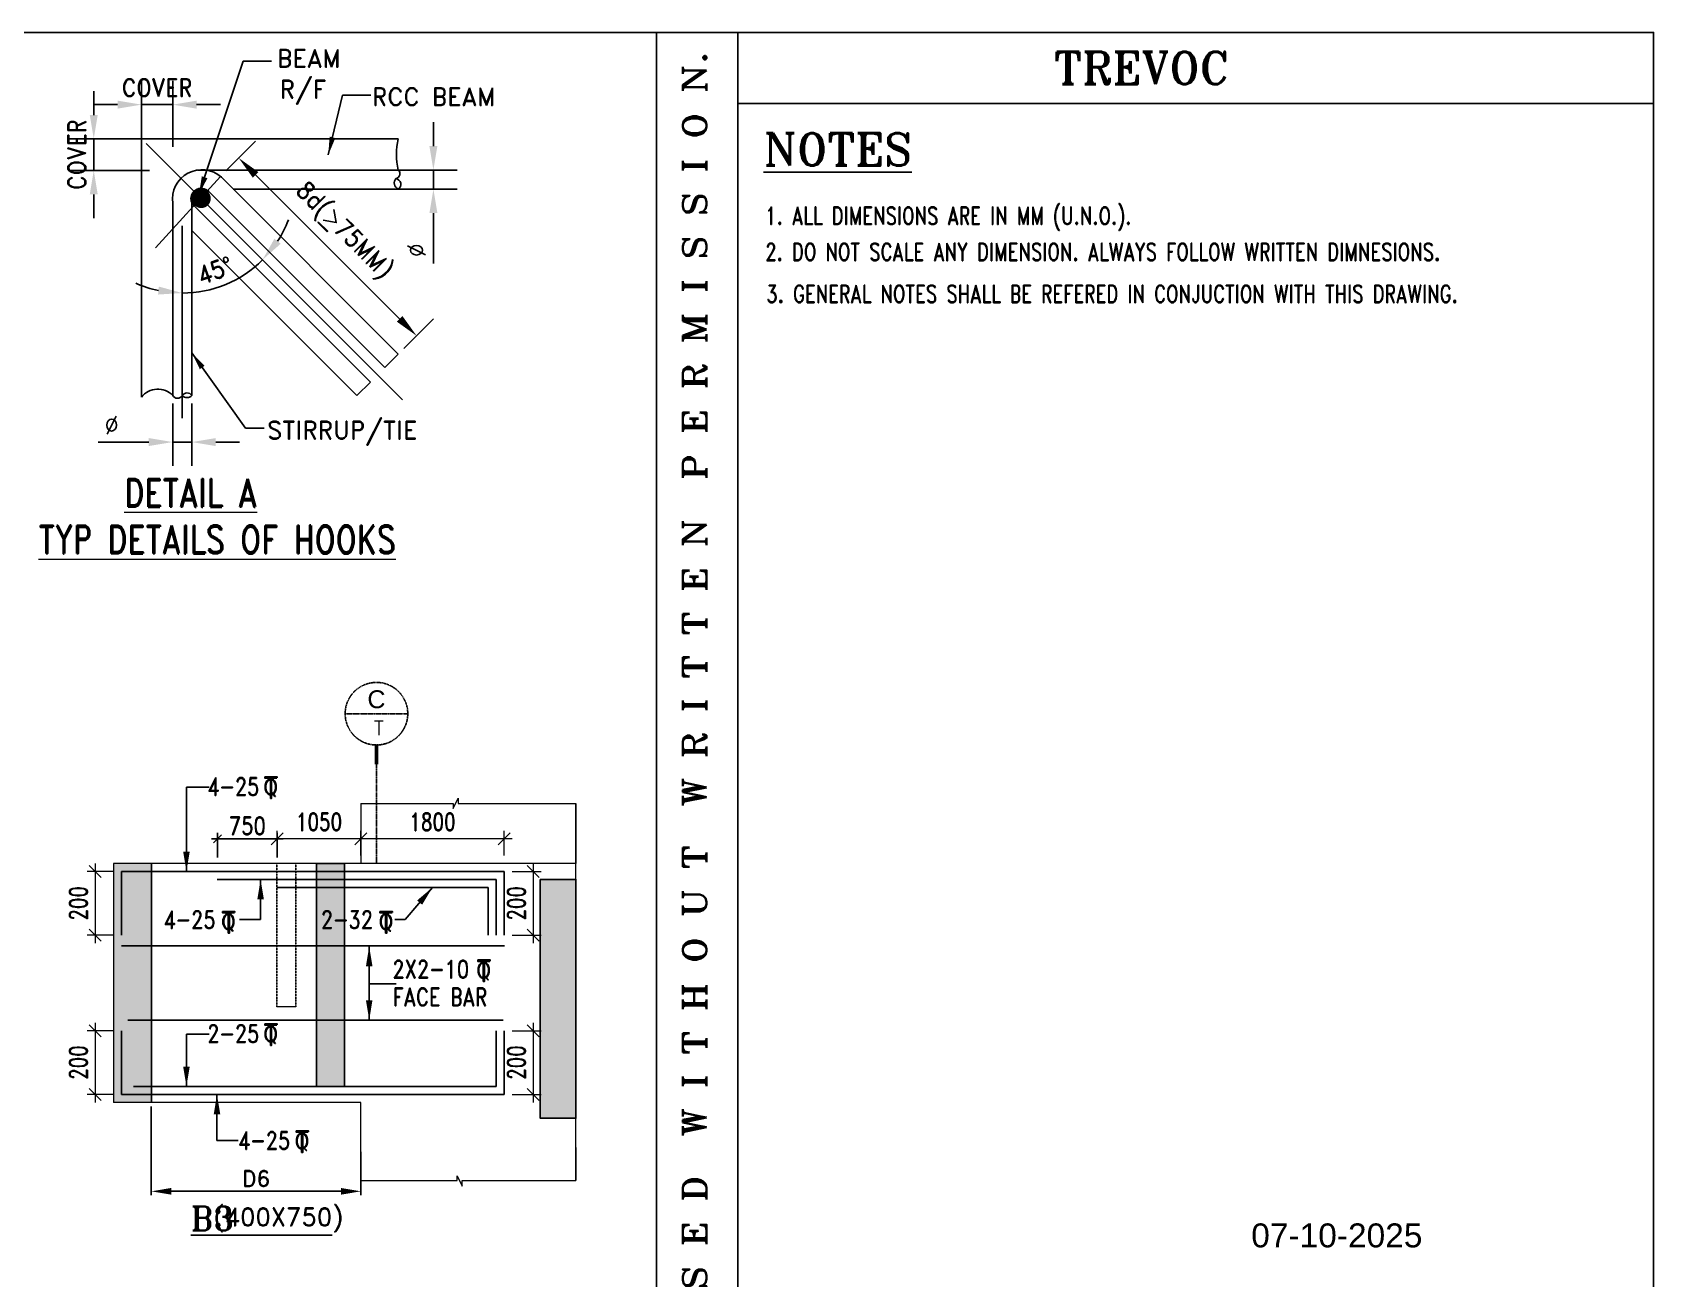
# Model space of a CAD drawing. Header units: millimetres. Extents: x 2061841 to 105821645, y -77612 to 48520811.
# Drawn here: x 2709951 to 2730308, y 43645 to 59297 of the extents above; entities that cross this region are included whole.
import ezdxf
from ezdxf.enums import TextEntityAlignment as Align

# ---------------------------------------------------------------- set-up
doc = ezdxf.new("R2010")
doc.units = ezdxf.units.MM
doc.header["$LTSCALE"] = 10
doc.header["$MEASUREMENT"] = 0
for name, pattern in [('$0$HIDDEN', [0.375, 0.25, -0.125]), ('AUDIT_I_161129175419-4', [0]), ('AUDIT_I_161129175419-5', [0]), ('BASEMENT COLUMN SETTING OUT-PART 2_R4$0$CENTER', [2, 1.25, -0.25, 0.25, -0.25]), ('CENTER', [2, 1.25, -0.25, 0.25, -0.25]), ('CENTER2', [1.125, 0.75, -0.125, 0.125, -0.125])]:
    doc.linetypes.add(name, pattern=pattern)
for name, color, linetype in [('A-ANNO-TEXT', 150, 'Continuous'), ('A-Grid-Tower', 8, 'CENTER'), ('BASEMENT COLUMN SETTING OUT-PART 2_R4$0$A-GRID-MAIN', 2, 'BASEMENT COLUMN SETTING OUT-PART 2_R4$0$CENTER'), ('BEAM', 4, 'Continuous'), ('BEAM HATCH', 252, 'Continuous'), ('BORDER', 5, 'Continuous'), ('DIM', 8, 'Continuous'), ('DIM1', 3, 'Continuous'), ('LEADER', 3, 'Continuous'), ('PF_CENTER', 5, 'CENTER2'), ('PF_PIERCAP', 3, 'Continuous'), ('REB', 4, 'Continuous'), ('REIN', 1, 'Continuous'), ('S-BEAM', 4, 'Continuous'), ('S-NITCH', 4, 'Continuous'), ('SHEET', 7, 'Continuous'), ('SHEET-TEXT', 7, 'Continuous'), ('VIN_BEAM', 4, 'Continuous')]:
    doc.layers.add(name, color=color, linetype=linetype)
for name, color, linetype, lineweight in [('GEN-LEDAR', 3, 'Continuous', 0), ('TEXT', 2, 'Continuous', 25), ('TEXT 3', 1, 'Continuous', 18), ('VIN_SLAB DIMENSION', 3, 'Continuous', 13)]:
    doc.layers.add(name, color=color, linetype=linetype, lineweight=lineweight)
doc.styles.add('200', font='romand.shx', dxfattribs={"width": 0.8, "height": 225})
doc.styles.add('ARIAL', font='arial.ttf')
doc.styles.add('BASEMENT COLUMN SETTING OUT-PART 2_R4$0$MAS-TXTL', font='arial.ttf', dxfattribs={"height": 200})
doc.styles.add('BASEMENT COLUMN SETTING OUT-PART 2_R4$0$MAS-TXTS', font='romans.shx', dxfattribs={"width": 0.8, "height": 180})
doc.styles.add('GRID', font='romand.shx')
doc.styles.add('PK', font='romand.shx', dxfattribs={"width": 0.7, "height": 225})
doc.styles.add('PRP 100', font='romand.shx', dxfattribs={"width": 0.75})
doc.styles.add('RD', font='romand.shx', dxfattribs={"width": 0.9, "height": 225})
doc.styles.add('ROMAND', font='romand', dxfattribs={"height": 200})
doc.styles.add('RT', font='romant.shx', dxfattribs={"height": 250})
doc.dimstyles.new('AR', dxfattribs={"dimtxt": 250, "dimasz": 300, "dimexe": 300, "dimexo": 100, "dimgap": 100, "dimtad": 1, "dimdec": 0, "dimdsep": 46, "dimtxsty": 'RD', "dimcen": 2.5, "dimdle": 100, "dimclrd": 3, "dimclre": 3, "dimclrt": 2, "dimadec": 0, "dimazin": 0, "dimtfac": 1, "dimtdec": 0, "dimtmove": 0, "dimatfit": 3, "dimfxl": 1, "dimtolj": 1, "dimtzin": 0, "dimarcsym": 0})
doc.dimstyles.new('dim', dxfattribs={"dimtxt": 225, "dimasz": 150, "dimexe": 100, "dimexo": 100, "dimgap": 100, "dimtad": 1, "dimdec": 0, "dimlfac": -1, "dimrnd": 5, "dimdsep": 46, "dimtxsty": 'PRP 100', "dimblk": 'OBLIQUE', "dimcen": 1.5, "dimdle": 100, "dimclrd": 3, "dimclre": 3, "dimclrt": 2, "dimadec": 0, "dimazin": 0, "dimtfac": 1, "dimtdec": 0, "dimtix": 1, "dimtmove": 0, "dimatfit": 3, "dimldrblk": 'OBLIQUE', "dimfxl": 200, "dimlwd": -1, "dimlwe": -1, "dimarcsym": 0})
doc.dimstyles.new('GR', dxfattribs={"dimtxt": 225, "dimasz": 100, "dimexe": 50, "dimexo": 50, "dimgap": 40, "dimtad": 1, "dimdec": 0, "dimzin": 0, "dimdsep": 46, "dimtxsty": 'RD', "dimblk1": 'OBLIQUE', "dimblk2": 'OBLIQUE', "dimsah": 1, "dimcen": 0, "dimdle": 100, "dimclrd": 3, "dimclre": 3, "dimclrt": 2, "dimadec": 0, "dimazin": 0, "dimtfac": 1, "dimtdec": 0, "dimtix": 1, "dimtmove": 0, "dimatfit": 3, "dimfxl": 1, "dimtolj": 1, "dimtzin": 0, "dimarcsym": 0})
doc.dimstyles.new('GR1', dxfattribs={"dimtxt": 225, "dimasz": 125, "dimexe": 125, "dimexo": 100, "dimgap": 50, "dimtad": 1, "dimdec": 0, "dimzin": 3, "dimdsep": 46, "dimtxsty": '200', "dimblk1": 'OBLIQUE', "dimblk2": 'OBLIQUE', "dimsah": 1, "dimcen": 0.0625, "dimdle": 125, "dimclrd": 3, "dimclre": 3, "dimclrt": 2, "dimadec": 0, "dimazin": 0, "dimtfac": 1, "dimtdec": 0, "dimtix": 1, "dimtmove": 0, "dimatfit": 3, "dimfxl": 1, "dimtolj": 1, "dimtzin": 0, "dimarcsym": 0})
doc.dimstyles.new('GR2', dxfattribs={"dimtxt": 225, "dimasz": 100, "dimexe": 75, "dimexo": 75, "dimgap": 50, "dimtad": 1, "dimdec": 0, "dimdsep": 46, "dimtxsty": '200', "dimblk1": 'OBLIQUE', "dimblk2": 'OBLIQUE', "dimsah": 1, "dimcen": 50, "dimdle": 75, "dimclrd": 3, "dimclre": 3, "dimclrt": 2, "dimadec": 0, "dimazin": 0, "dimtfac": 1, "dimtdec": 0, "dimtix": 1, "dimtmove": 0, "dimatfit": 3, "dimldrblk": 'OBLIQUE', "dimfxl": 1, "dimtolj": 1, "dimtzin": 0, "dimarcsym": 0})
doc.dimstyles.new('GRID', dxfattribs={"dimtxt": 300, "dimasz": 75, "dimexe": 50, "dimexo": 50, "dimgap": 60, "dimtad": 1, "dimdec": 0, "dimdsep": 46, "dimtxsty": 'GRID', "dimblk1": 'OBLIQUE', "dimblk2": 'OBLIQUE', "dimsah": 1, "dimcen": 2.5, "dimdle": 50, "dimclrd": 3, "dimclre": 3, "dimclrt": 2, "dimadec": 0, "dimazin": 0, "dimtfac": 1, "dimtdec": 0, "dimtmove": 0, "dimatfit": 3, "dimldrblk": 'OBLIQUE', "dimfxl": 1, "dimarcsym": 0})

# ---------------------------------------------------------------- blocks, each defined once
blk = doc.blocks.new('*D2253')
at = {"layer": 'Defpoints', "color": 0, "linetype": 'Continuous', "ltscale": 20, "transparency": 16777216}
for p in [(2711444, 45858, 0), (2714075, 45286, 20), (2711444, 44741)]:
    blk.add_point(p, dxfattribs=at)
at = {"layer": 'DIM1', "color": 3, "linetype": 'Continuous', "lineweight": -2, "ltscale": 20, "transparency": 16777216}
for p, q in [((2711444, 45808), (2711444, 44691)), ((2714075, 45236), (2714075, 44691)), ((2713825, 44741), (2711694, 44741))]:
    blk.add_line(p, q, dxfattribs=at)
at = {"layer": 'DIM1', "color": 3, "linetype": 'Continuous', "ltscale": 20, "transparency": 16777216}
for points in [[(2711694, 44783), (2711694, 44699), (2711444, 44741)], [(2713825, 44783), (2713825, 44699), (2714075, 44741)]]:
    blk.add_solid(points, dxfattribs=at)
at = {"layer": 'DIM1', "color": 2, "linetype": 'Continuous', "ltscale": 20, "transparency": 16777216, "insert": (2712760, 44901), "char_height": 200, "attachment_point": 5, "style": 'GRID'}
blk.add_mtext('D6', dxfattribs=at)
blk = doc.blocks.new('_Oblique')
at = {"color": 0, "linetype": 'ByBlock', "lineweight": -2}
blk.add_line((-0.5, -0.5), (0.5, 0.5), dxfattribs=at)
blk = doc.blocks.new('A$C33BE299A')
at = {"layer": 'SHEET', "color": 4, "style": 'ROMAND'}
for s, height, p in [('T', 170, (-16, 0)), ('Q', 125, (-14, 27))]:
    blk.add_text(s, height=height, dxfattribs=at).set_placement(p)
blk = doc.blocks.new('*D2171')
at = {"layer": 'Defpoints', "color": 0, "transparency": 16777216}
for p in [(2715874, 48758, 52), (2715874, 47958, 51), (2716240, 47958)]:
    blk.add_point(p, dxfattribs=at)
at = {"layer": 'VIN_SLAB DIMENSION', "color": 3, "transparency": 16777216}
for p, q in [((2716240, 48858), (2716240, 47858)), ((2715974, 48758), (2716340, 48758)), ((2715974, 47958), (2716340, 47958))]:
    blk.add_line(p, q, dxfattribs=at)
at = {"layer": 'VIN_SLAB DIMENSION', "color": 3, "transparency": 16777216, "xscale": 150, "yscale": 150, "zscale": 150}
for p, rotation in [((2716240, 48758), 90), ((2716240, 47958), 270)]:
    blk.add_blockref('_Oblique', p, dxfattribs=dict(at, rotation=rotation))
at = {"layer": 'VIN_SLAB DIMENSION', "color": 2, "transparency": 16777216, "insert": (2716028, 48358), "char_height": 225, "attachment_point": 5, "rotation": 90, "style": 'PRP 100'}
blk.add_mtext('200', dxfattribs=at)
blk = doc.blocks.new('OBLIQUE')
blk = doc.blocks.new('*D2172')
at = {"layer": 'Defpoints', "color": 0, "transparency": 16777216}
for p in [(2715874, 46758, 52), (2715874, 45958, 51), (2716240, 45958)]:
    blk.add_point(p, dxfattribs=at)
at = {"layer": 'VIN_SLAB DIMENSION', "color": 3, "transparency": 16777216}
for p, q in [((2716240, 46858), (2716240, 45858)), ((2715974, 46758), (2716340, 46758)), ((2715974, 45958), (2716340, 45958))]:
    blk.add_line(p, q, dxfattribs=at)
at = {"layer": 'VIN_SLAB DIMENSION', "color": 3, "transparency": 16777216, "xscale": 150, "yscale": 150, "zscale": 150}
for p, rotation in [((2716240, 46758), 90), ((2716240, 45958), 270)]:
    blk.add_blockref('_Oblique', p, dxfattribs=dict(at, rotation=rotation))
at = {"layer": 'VIN_SLAB DIMENSION', "color": 2, "transparency": 16777216, "insert": (2716028, 46358), "char_height": 225, "attachment_point": 5, "rotation": 90, "style": 'PRP 100'}
blk.add_mtext('200', dxfattribs=at)
blk = doc.blocks.new('*D2173')
at = {"layer": 'Defpoints', "color": 0, "transparency": 16777216}
for p in [(2713025, 49170), (2713025, 48858, 0), (2714075, 48858, 0)]:
    blk.add_point(p, dxfattribs=at)
at = {"layer": 'VIN_SLAB DIMENSION', "color": 3, "transparency": 16777216}
for p, q in [((2713025, 48958), (2713025, 49270)), ((2714075, 48958), (2714075, 49270)), ((2714175, 49170), (2712925, 49170))]:
    blk.add_line(p, q, dxfattribs=at)
at = {"layer": 'VIN_SLAB DIMENSION', "color": 3, "transparency": 16777216, "xscale": 150, "yscale": 150, "zscale": 150, "rotation": 180}
blk.add_blockref('_Oblique', (2713025, 49170), dxfattribs=at)
at = {"layer": 'VIN_SLAB DIMENSION', "color": 3, "transparency": 16777216, "xscale": 150, "yscale": 150, "zscale": 150}
blk.add_blockref('_Oblique', (2714075, 49170), dxfattribs=at)
at = {"layer": 'VIN_SLAB DIMENSION', "color": 2, "transparency": 16777216, "insert": (2713550, 49382), "char_height": 225, "attachment_point": 5, "style": 'PRP 100'}
blk.add_mtext('1050', dxfattribs=at)
blk = doc.blocks.new('*D2174')
at = {"layer": 'BEAM', "color": 3, "lineweight": -2, "transparency": 16777216}
for p, q in [((2713100, 49170), (2712200, 49170)), ((2712275, 48933), (2712275, 49245)), ((2713025, 48933), (2713025, 49245))]:
    blk.add_line(p, q, dxfattribs=at)
at = {"layer": 'Defpoints', "color": 0, "transparency": 16777216}
for p in [(2712275, 49170), (2712275, 48858, 0), (2713025, 48858, 0)]:
    blk.add_point(p, dxfattribs=at)
at = {"layer": 'BEAM', "color": 3, "lineweight": -2, "transparency": 16777216, "xscale": 100, "yscale": 100, "zscale": 100, "rotation": 180}
blk.add_blockref('_Oblique', (2712275, 49170), dxfattribs=at)
at = {"layer": 'BEAM', "color": 3, "lineweight": -2, "transparency": 16777216, "xscale": 100, "yscale": 100, "zscale": 100}
blk.add_blockref('_Oblique', (2713025, 49170), dxfattribs=at)
at = {"layer": 'BEAM', "color": 2, "transparency": 16777216, "insert": (2712650, 49332), "char_height": 225, "attachment_point": 5, "style": '200'}
blk.add_mtext('\\A1;750', dxfattribs=at)
blk = doc.blocks.new('*D2090')
at = {"layer": 'Defpoints', "color": 0, "transparency": 16777216}
for p in [(2714075, 49170), (2714075, 48858), (2715875, 48858)]:
    blk.add_point(p, dxfattribs=at)
at = {"layer": 'VIN_SLAB DIMENSION', "color": 3, "transparency": 16777216}
for p, q in [((2714075, 48958), (2714075, 49270)), ((2715875, 48958), (2715875, 49270)), ((2715975, 49170), (2713975, 49170))]:
    blk.add_line(p, q, dxfattribs=at)
at = {"layer": 'VIN_SLAB DIMENSION', "color": 3, "transparency": 16777216, "xscale": 150, "yscale": 150, "zscale": 150, "rotation": 180}
blk.add_blockref('_Oblique', (2714075, 49170), dxfattribs=at)
at = {"layer": 'VIN_SLAB DIMENSION', "color": 3, "transparency": 16777216, "xscale": 150, "yscale": 150, "zscale": 150}
blk.add_blockref('_Oblique', (2715875, 49170), dxfattribs=at)
at = {"layer": 'VIN_SLAB DIMENSION', "color": 2, "transparency": 16777216, "insert": (2714975, 49382), "char_height": 225, "attachment_point": 5, "style": 'PRP 100'}
blk.add_mtext('1800', dxfattribs=at)
blk = doc.blocks.new('*D2080')
at = {"layer": 'Defpoints', "color": 0, "linetype": 'AUDIT_I_161129175419-4', "ltscale": 0.25, "transparency": 16777216}
for p in [(2711712, 54737), (2711952, 54737), (2711952, 54152)]:
    blk.add_point(p, dxfattribs=at)
at = {"layer": 'DIM', "color": 3, "lineweight": -2, "ltscale": 0.25, "transparency": 16777216}
for p, q in [((2711712, 54637), (2711712, 53852)), ((2711952, 54637), (2711952, 53852)), ((2711412, 54152), (2710777, 54152)), ((2711952, 54152), (2711712, 54152)), ((2712252, 54152), (2712552, 54152))]:
    blk.add_line(p, q, dxfattribs=at)
at = {"layer": 'DIM', "color": 3, "linetype": 'AUDIT_I_161129175419-4', "ltscale": 0.25, "transparency": 16777216}
for points in [[(2711412, 54202), (2711412, 54102), (2711712, 54152)], [(2712252, 54202), (2712252, 54102), (2711952, 54152)]]:
    blk.add_solid(points, dxfattribs=at)
at = {"layer": 'DIM', "color": 2, "linetype": 'AUDIT_I_161129175419-4', "ltscale": 0.25, "transparency": 16777216, "insert": (2710945, 54365), "char_height": 225, "attachment_point": 5, "style": 'RD'}
blk.add_mtext('\\A1;%%C', dxfattribs=at)
blk = doc.blocks.new('*D2081')
at = {"layer": 'Defpoints', "color": 0, "linetype": 'AUDIT_I_161129175419-4', "ltscale": 0.25, "transparency": 16777216}
for p in [(2711465, 57816), (2711832, 56867), (2712545, 56215), (2714600, 54682), (2711832, 54451)]:
    blk.add_point(p, dxfattribs=at)
at = {"layer": 'DIM', "color": 3, "lineweight": -2, "ltscale": 0.25, "transparency": 16777216}
for start, end in [(327.0775, 339.155), (270, 315), (245.845, 257.9225)]:
    blk.add_arc((2711832, 57449), 1426, start, end, dxfattribs=at)
at = {"layer": 'DIM', "color": 3, "linetype": 'AUDIT_I_161129175419-4', "ltscale": 0.25, "transparency": 16777216}
for points in [[(2713068, 56643), (2712990, 56706), (2712840, 56441)], [(2711539, 56105), (2711529, 56005), (2711832, 56024)]]:
    blk.add_solid(points, dxfattribs=at)
at = {"layer": 'DIM', "color": 2, "linetype": 'AUDIT_I_161129175419-4', "ltscale": 0.25, "transparency": 16777216, "insert": (2712243, 56308), "char_height": 225, "attachment_point": 5, "rotation": 19.8002, "style": 'RD'}
blk.add_mtext('\\A1;45°', dxfattribs=at)
blk = doc.blocks.new('*D2082')
at = {"layer": 'Defpoints', "color": 0, "linetype": 'AUDIT_I_161129175419-4', "ltscale": 0.25, "transparency": 16777216}
for p in [(2712311, 57489), (2714775, 55487), (2714544, 55256)]:
    blk.add_point(p, dxfattribs=at)
at = {"layer": 'DIM', "color": 3, "lineweight": -2, "ltscale": 0.25, "transparency": 16777216}
for p, q in [((2712381, 57560), (2712754, 57932)), ((2712754, 57508), (2714562, 55699)), ((2714615, 55327), (2714987, 55699))]:
    blk.add_line(p, q, dxfattribs=at)
at = {"layer": 'DIM', "color": 3, "linetype": 'AUDIT_I_161129175419-4', "ltscale": 0.25, "transparency": 16777216}
for points in [[(2712789, 57543), (2712718, 57473), (2712541, 57720)], [(2714598, 55734), (2714527, 55664), (2714775, 55487)]]:
    blk.add_solid(points, dxfattribs=at)
at = {"layer": 'DIM', "color": 2, "linetype": 'AUDIT_I_161129175419-4', "ltscale": 0.25, "transparency": 16777216, "insert": (2713850, 56795), "char_height": 225, "attachment_point": 5, "rotation": 315, "style": 'RD'}
blk.add_mtext('\\A1;8d(>75MM)', dxfattribs=at)
blk = doc.blocks.new('*D2011')
at = {"layer": 'Defpoints', "color": 0, "linetype": 'AUDIT_I_161129175419-4', "ltscale": 0.25, "transparency": 16777216}
for p in [(2711712, 58390), (2711321, 57760), (2711712, 57760)]:
    blk.add_point(p, dxfattribs=at)
at = {"layer": 'DIM', "color": 3, "lineweight": -2, "ltscale": 0.25, "transparency": 16777216}
for p, q in [((2711321, 57860), (2711321, 58690)), ((2711712, 57860), (2711712, 58690)), ((2711021, 58390), (2710721, 58390)), ((2711321, 58390), (2711712, 58390)), ((2712012, 58390), (2712312, 58390))]:
    blk.add_line(p, q, dxfattribs=at)
at = {"layer": 'DIM', "color": 3, "linetype": 'AUDIT_I_161129175419-4', "ltscale": 0.25, "transparency": 16777216}
for points in [[(2711021, 58440), (2711021, 58340), (2711321, 58390)], [(2712012, 58440), (2712012, 58340), (2711712, 58390)]]:
    blk.add_solid(points, dxfattribs=at)
at = {"layer": 'DIM', "color": 2, "linetype": 'AUDIT_I_161129175419-4', "ltscale": 0.25, "transparency": 16777216, "insert": (2711517, 58603), "char_height": 225, "attachment_point": 5, "style": 'RD'}
blk.add_mtext('\\A1;COVER', dxfattribs=at)
blk = doc.blocks.new('*D2012')
at = {"layer": 'Defpoints', "color": 0, "linetype": 'AUDIT_I_161129175419-4', "ltscale": 0.25, "transparency": 16777216}
for p in [(2711521, 57960), (2710721, 57563), (2711521, 57563)]:
    blk.add_point(p, dxfattribs=at)
at = {"layer": 'DIM', "color": 3, "lineweight": -2, "ltscale": 0.25, "transparency": 16777216}
for p, q in [((2710721, 58260), (2710721, 58560)), ((2711421, 57960), (2710421, 57960)), ((2710721, 57960), (2710721, 57563)), ((2711421, 57563), (2710421, 57563)), ((2710721, 57263), (2710721, 56963))]:
    blk.add_line(p, q, dxfattribs=at)
at = {"layer": 'DIM', "color": 3, "linetype": 'AUDIT_I_161129175419-4', "ltscale": 0.25, "transparency": 16777216}
for points in [[(2710671, 58260), (2710771, 58260), (2710721, 57960)], [(2710671, 57263), (2710771, 57263), (2710721, 57563)]]:
    blk.add_solid(points, dxfattribs=at)
at = {"layer": 'DIM', "color": 2, "linetype": 'AUDIT_I_161129175419-4', "ltscale": 0.25, "transparency": 16777216, "insert": (2710508, 57762), "char_height": 225, "attachment_point": 5, "rotation": 90, "style": 'RD'}
blk.add_mtext('\\A1;COVER', dxfattribs=at)
blk = doc.blocks.new('*D2013')
at = {"layer": 'Defpoints', "color": 0, "linetype": 'AUDIT_I_161129175419-4', "ltscale": 0.25, "transparency": 16777216}
for p in [(2714321, 57569), (2714986, 57569), (2714321, 57329)]:
    blk.add_point(p, dxfattribs=at)
at = {"layer": 'DIM', "color": 3, "lineweight": -2, "ltscale": 0.25, "transparency": 16777216}
for p, q in [((2714986, 57869), (2714986, 58169)), ((2714421, 57569), (2715286, 57569)), ((2714986, 57569), (2714986, 57329)), ((2714421, 57329), (2715286, 57329)), ((2714986, 57029), (2714986, 56394))]:
    blk.add_line(p, q, dxfattribs=at)
at = {"layer": 'DIM', "color": 3, "linetype": 'AUDIT_I_161129175419-4', "ltscale": 0.25, "transparency": 16777216}
for points in [[(2714936, 57869), (2715036, 57869), (2714986, 57569)], [(2714936, 57029), (2715036, 57029), (2714986, 57329)]]:
    blk.add_solid(points, dxfattribs=at)
at = {"layer": 'DIM', "color": 2, "linetype": 'AUDIT_I_161129175419-4', "ltscale": 0.25, "transparency": 16777216, "insert": (2714774, 56562), "char_height": 225, "attachment_point": 5, "rotation": 90, "style": 'RD'}
blk.add_mtext('\\A1;%%C', dxfattribs=at)
blk = doc.blocks.new('BASEMENT COLUMN SETTING OUT-PART 2_R4$0$GRID TARGET1')
blk.add_wipeout([(393, -655), (392, -641), (392, -628), (390, -614), (389, -600), (387, -587), (384, -573), (381, -560), (377, -547), (373, -534), (369, -521), (364, -508), (359, -495), (353, -483), (347, -471), (340, -459), (333, -447), (325, -435), (318, -424), (309, -413), (301, -403), (292, -392), (282, -382), (273, -373), (263, -363), (252, -354), (242, -346), (231, -337), (220, -330), (208, -322), (196, -315), (184, -308), (172, -302), (160, -296), (147, -291), (134, -286), (121, -282), (108, -278), (95, -274), (82, -271), (68, -268), (55, -266), (41, -265), (27, -263), (14, -263), (0, -262), (-14, -263), (-27, -263), (-41, -265), (-55, -266), (-68, -268), (-82, -271), (-95, -274), (-108, -278), (-121, -282), (-134, -286), (-147, -291), (-160, -296), (-172, -302), (-184, -308), (-196, -315), (-208, -322), (-220, -330), (-231, -337), (-242, -346), (-252, -354), (-263, -363), (-273, -373), (-282, -382), (-292, -392), (-301, -403), (-309, -413), (-318, -424), (-325, -435), (-333, -447), (-340, -459), (-347, -471), (-353, -483), (-359, -495), (-364, -508), (-369, -521), (-373, -534), (-377, -547), (-381, -560), (-384, -573), (-387, -587), (-389, -600), (-390, -614), (-392, -628), (-392, -641), (-393, -655), (-392, -669), (-392, -682), (-390, -696), (-389, -710), (-387, -723), (-384, -737), (-381, -750), (-377, -763), (-373, -776), (-369, -789), (-364, -802), (-359, -815), (-353, -827), (-347, -839), (-340, -851), (-333, -863), (-325, -875), (-318, -886), (-309, -897), (-301, -907), (-292, -918), (-282, -928), (-273, -937), (-263, -947), (-252, -956), (-242, -964), (-231, -973), (-220, -981), (-208, -988), (-196, -995), (-184, -1002), (-172, -1008), (-160, -1014), (-147, -1019), (-134, -1024), (-121, -1028), (-108, -1032), (-95, -1036), (-82, -1039), (-68, -1042), (-55, -1044), (-41, -1046), (-27, -1047), (-14, -1047), (0, -1048), (14, -1047), (27, -1047), (41, -1046), (55, -1044), (68, -1042), (82, -1039), (95, -1036), (108, -1032), (121, -1028), (134, -1024), (147, -1019), (160, -1014), (172, -1008), (184, -1002), (196, -995), (208, -988), (220, -981), (231, -973), (242, -964), (252, -956), (263, -947), (273, -937), (282, -928), (292, -918), (301, -907), (309, -897), (318, -886), (325, -875), (333, -863), (340, -851), (347, -839), (353, -827), (359, -815), (364, -802), (369, -789), (373, -776), (377, -763), (381, -750), (384, -737), (387, -723), (389, -710), (390, -696), (392, -682), (392, -669)])
blk.add_line((-393, -655), (393, -655))
at = {"const_width": 48.8}
blk.add_lwpolyline([(0, -1048), (0, -1292)], dxfattribs=at)
blk.add_circle((0, -655), 393)
for tag, height, style, p in [('AS', 225, 'BASEMENT COLUMN SETTING OUT-PART 2_R4$0$MAS-TXTL', (0, -586)), ('REF', 180, 'BASEMENT COLUMN SETTING OUT-PART 2_R4$0$MAS-TXTS', (29, -925))]:
    blk.add_attdef(tag, text='', height=height, dxfattribs=dict(style=style)).set_placement(p, align=Align.CENTER)
blk = doc.blocks.new('*D1361')
at = {"layer": 'Defpoints', "color": 0, "transparency": 16777216}
for p in [(2711070, 48758, 52), (2710740, 47958), (2711070, 47958, 51)]:
    blk.add_point(p, dxfattribs=at)
at = {"layer": 'VIN_SLAB DIMENSION', "color": 3, "transparency": 16777216}
for p, q in [((2710740, 48858), (2710740, 47858)), ((2710970, 48758), (2710640, 48758)), ((2710970, 47958), (2710640, 47958))]:
    blk.add_line(p, q, dxfattribs=at)
at = {"layer": 'VIN_SLAB DIMENSION', "color": 3, "transparency": 16777216, "xscale": 150, "yscale": 150, "zscale": 150}
for p, rotation in [((2710740, 48758), 90), ((2710740, 47958), 270)]:
    blk.add_blockref('_Oblique', p, dxfattribs=dict(at, rotation=rotation))
at = {"layer": 'VIN_SLAB DIMENSION', "color": 2, "transparency": 16777216, "insert": (2710528, 48358), "char_height": 225, "attachment_point": 5, "rotation": 90, "style": 'PRP 100'}
blk.add_mtext('200', dxfattribs=at)
blk = doc.blocks.new('*D1362')
at = {"layer": 'Defpoints', "color": 0, "transparency": 16777216}
for p in [(2711070, 46758, 52), (2710740, 45958), (2711070, 45958, 51)]:
    blk.add_point(p, dxfattribs=at)
at = {"layer": 'VIN_SLAB DIMENSION', "color": 3, "transparency": 16777216}
for p, q in [((2710740, 46858), (2710740, 45858)), ((2710970, 46758), (2710640, 46758)), ((2710970, 45958), (2710640, 45958))]:
    blk.add_line(p, q, dxfattribs=at)
at = {"layer": 'VIN_SLAB DIMENSION', "color": 3, "transparency": 16777216, "xscale": 150, "yscale": 150, "zscale": 150}
for p, rotation in [((2710740, 46758), 90), ((2710740, 45958), 270)]:
    blk.add_blockref('_Oblique', p, dxfattribs=dict(at, rotation=rotation))
at = {"layer": 'VIN_SLAB DIMENSION', "color": 2, "transparency": 16777216, "insert": (2710528, 46358), "char_height": 225, "attachment_point": 5, "rotation": 90, "style": 'PRP 100'}
blk.add_mtext('200', dxfattribs=at)

msp = doc.modelspace()

# ---------------------------------------------------------------- hatches: boundary and pattern name
at = {"layer": 'BEAM HATCH'}
for points in [[(2710970.2, 48858.3), (2711444.2, 48858.3), (2711444.2, 45858.3), (2710970.2, 45858.3)], [(2713520, 48858.3), (2713870.2, 48858.3), (2713870.2, 46058.3), (2713520, 46058.3)], [(2716327.8, 48658.3), (2716775.2, 48658.3), (2716775.2, 45658.3), (2716327.8, 45658.3)]]:
    msp.add_hatch(color=252, dxfattribs=at).paths.add_polyline_path(points)

# ---------------------------------------------------------------- linework, layer by layer
at = {"layer": 'A-Grid-Tower', "color": 6}
msp.add_line((2714271, 50103.3, 0), (2714271, 48858.3, 0), dxfattribs=at)
at = {"layer": 'BEAM', "lineweight": 13}
for p, q in [((2715234, 49549.5, 0), (2715297.1, 49681.1, 0)), ((2715297.1, 49681.1, 0), (2715297.1, 49610.5, 0)), ((2714075.2, 49610.5, 0), (2714075.2, 48858.3, 0)), ((2714075.2, 49610.5, 0), (2715234, 49610.5, 0)), ((2715234, 49610.5, 0), (2715234, 49549.5, 0)), ((2715297.1, 49610.5, 0), (2716775.2, 49610.5, 18.7)), ((2710970.2, 48858.3, 0), (2710970.2, 45858.3, 0)), ((2716775.2, 48858.3, 0), (2710970.2, 48858.3, 0)), ((2716775.2, 45052.8, 0), (2716775.2, 48858.3, 0)), ((2713260.2, 47058.3, 0), (2713020.2, 47058.3, 0)), ((2714075.2, 45858.3, 0), (2710970.2, 45858.3, 0)), ((2714075.2, 44875.8, 0), (2714075.2, 45858.3, 0)), ((2714075.2, 44875.8, 0), (2715284, 44875.8, 0)), ((2715284, 44875.8, 0), (2715284, 44936.7, 0)), ((2715284, 44936.7, 0), (2715347.1, 44805.2, 0)), ((2715347.1, 44875.8, 0), (2716775.2, 44875.8, 18.7)), ((2715347.1, 44805.2, 0), (2715347.1, 44875.8, 0))]:
    msp.add_line(p, q, dxfattribs=at)
at = {"layer": 'BORDER'}
for p, q in [((2717786.7, -702.5), (2717786.7, 59297.5)), ((2718807.7, -702.5), (2718807.7, 59297.5)), ((2730307.7, 58403.8), (2718807.7, 58403.8))]:
    msp.add_line(p, q, dxfattribs=at)
msp.add_lwpolyline([(2640307.7, -702.5), (2730307.7, -702.5), (2730307.7, 59297.5), (2640307.7, 59297.5)], close=True, dxfattribs=at)
at = {"layer": 'LEADER', "color": 3}
msp.add_line((2714179.9, 47346.7, 0), (2714519.5, 47346.7, 0), dxfattribs=at)
at = {"layer": 'PF_CENTER', "color": 6, "linetype": 'CENTER', "ltscale": 800}
for p, q in [((2711379.6, 57901.9), (2714599.5, 54682)), ((2711496.6, 56593), (2712310.7, 57489.3)), ((2711832.1, 54451.5), (2711832.1, 56866.6))]:
    msp.add_line(p, q, dxfattribs=at)
at = {"layer": 'PF_PIERCAP', "linetype": 'AUDIT_I_161129175419-5', "ltscale": 800}
for q in [(2711320.9, 54717), (2714544.8, 57960.4)]:
    msp.add_line((2711320.9, 57960.4), q, dxfattribs=at)
at = {"layer": 'PF_PIERCAP', "linetype": 'AUDIT_I_161129175419-5'}
for centre, radius, start, end in [((2715329, 57764.7), 808.2, 165.99228, 194.00772), ((2711525, 54558.1), 258.7, 43.66302, 142.10885)]:
    msp.add_arc(centre, radius, start, end, dxfattribs=at)
at = {"layer": 'REB', "color": 1, "linetype": 'AUDIT_I_161129175419-5', "ltscale": 800}
for p, q in [((2712024.5, 57569.1), (2714544.8, 57569.1)), ((2712324, 57477.9), (2714544.8, 55257.1)), ((2712156.4, 57306.1), (2714375.1, 55087.4)), ((2712472.8, 57329.1), (2714544.8, 57329.1)), ((2711712.1, 54736.7), (2711712.1, 57151.8)), ((2711952.1, 54736.7), (2711952.1, 57161.7)), ((2711978.7, 57121.7), (2714194.1, 54906.4)), ((2711952.1, 56808.9), (2714024.4, 54736.7)), ((2714375.1, 55087.4), (2714544.8, 55257.1)), ((2714024.4, 54736.7), (2714194.1, 54906.4))]:
    msp.add_line(p, q, dxfattribs=at)
at = {"layer": 'REB', "color": 1, "linetype": 'AUDIT_I_161129175419-5', "const_width": 120}
msp.add_lwpolyline([(2712010.2, 57211.3, 1), (2712130.2, 57211.3, 1)], format="xyb", close=True, dxfattribs=at)
at = {"layer": 'REB', "color": 1, "linetype": 'AUDIT_I_161129175419-5'}
for centre, radius, start, end in [((2712077, 57204.2), 368.6, 47.94009, 188.16703), ((2714578.2, 57406.1), 83.9, 137.64628, 246.5215), ((2714508.2, 57388.7), 69.9, 301.54277, 86.29518), ((2714504.8, 57522.7), 61.2, 280.75927, 49.20636), ((2712070.2, 57211.4), 128.1, 42.30937, 224.44593), ((2711892.9, 54699.4), 70, 32.22187, 150.18899), ((2711772.9, 54772.1), 70.3, 210.22512, 327.36402), ((2711890.9, 54793), 83.2, 225.02008, 317.39078)]:
    msp.add_arc(centre, radius, start, end, dxfattribs=at)
at = {"layer": 'REIN'}
for p, q in [((2715874.3, 48758.3, 51.6), (2711070.2, 48758.3, 0)), ((2711070.2, 48758.3, 0), (2711070.2, 47958.3, 0)), ((2715774.3, 48658.3, 0), (2712270.4, 48658.3, 0)), ((2715774.3, 48758.3, 51.6), (2715774.3, 48758.3, 51.6)), ((2715774.3, 48658.3, 51.5), (2715774.3, 47958.3, 51.2)), ((2715874.3, 48758.3, 51.6), (2715874.3, 47958.3, 51.2)), ((2715674.3, 48558.3, 0), (2713026.1, 48558.3, 0)), ((2715674.3, 48558.3, 51.5), (2715674.3, 47958.3, 51.2)), ((2715878.5, 47825, 0), (2711070.2, 47825, 0)), ((2715863.6, 46891.6, 0), (2711150.9, 46891.6, 0)), ((2711070.2, 46758.3, 0), (2711070.2, 45958.3, 0)), ((2715774.3, 46758.3, 0.4), (2715774.3, 46058.3, 0)), ((2715874.3, 46758.3, 0.4), (2715874.3, 45958.3, 0)), ((2715774.3, 46058.3, 0), (2711218.9, 46058.3, 0)), ((2715874.3, 46058.3, 0), (2715874.3, 46058.3, 0)), ((2715874.3, 45958.3, 0), (2711070.2, 45958.3, 0)), ((2715774.3, 45958.3, 0), (2715774.3, 45958.3, 0))]:
    msp.add_line(p, q, dxfattribs=at)
at = {"layer": 'S-BEAM', "linetype": '$0$HIDDEN'}
for p, q in [((2713020.2, 48858.3, 0), (2713020.2, 47058.3, 0)), ((2713260.2, 48858.3, 0), (2713260.2, 47058.3, 0))]:
    msp.add_line(p, q, dxfattribs=at)
at = {"layer": 'S-NITCH'}
for p, q in [((2716775.2, 48858.3, 0), (2716775, 49610.5, 18.7)), ((2716775.2, 44875.8, 18.7), (2716775.2, 45290.9, 18.7))]:
    msp.add_line(p, q, dxfattribs=at)
at = {"layer": 'VIN_BEAM'}
msp.add_line((2711444.2, 48858.3, 0), (2711444.2, 45858.3, 0), dxfattribs=at)
at = {"layer": 'VIN_BEAM', "elevation": 0}
for points in [[(2713520, 48858.3), (2713870.2, 48858.3), (2713870.2, 46058.3), (2713520, 46058.3)], [(2716327.8, 48658.3), (2716775.2, 48658.3), (2716775.2, 45658.3), (2716327.8, 45658.3)]]:
    msp.add_lwpolyline(points, close=True, dxfattribs=at)

# ---------------------------------------------------------------- block references
at = {"layer": 'TEXT', "color": 2, "xscale": 1.600000001490116, "yscale": 1.600000001490116, "zscale": 1.600000001490116}
for p in [(2712871.6, 49677.1, 243658), (2715544.8, 47374.9, 243658), (2712871.6, 46574.1, 243658), (2713263.3, 45230.2, 243658)]:
    msp.add_blockref('A$C33BE299A', p, dxfattribs=at)
at = {"layer": 'TEXT', "color": 1, "xscale": 1.600000001490116, "yscale": 1.600000001490116, "zscale": 1.600000001490116}
for p in [(2712340.7, 47985.3, 243606.7), (2714317.7, 47985.3, 243606.7)]:
    msp.add_blockref('A$C33BE299A', p, dxfattribs=at)

# ---------------------------------------------------------------- texts
at = {"layer": 'A-ANNO-TEXT', "linetype": 'Continuous', "style": 'ARIAL'}
msp.add_text('07-10-2025', height=300.87, dxfattribs=at).set_placement((2725255.5, 44036.9, 1))
at = {"layer": 'SHEET-TEXT', "color": 1, "style": 'RT'}
for s, p in [('TREVOC', (2722780.9, 58648)), ('%%UNOTES', (2719132.5, 57625.1))]:
    msp.add_text(s, height=406.3, dxfattribs=at).set_placement(p)
at = {"layer": 'SHEET-TEXT', "color": 1, "style": 'RT', "width": 0.948496}
msp.add_text('T H I S   D R A W I N G   I S   P R O P E R T Y   O F   V I N T E C H   C O N S U L T A N T S  A N D  S H A L L  N O T  B E  R E P R O D U C E D  O R  U S E D  W I T H O U T  W R I T T E N  P E R M I S S I O N.', height=300, rotation=90, dxfattribs=at).set_placement((2718416.9, -312.6), (2718416.9, 59063.2), align=Align.FIT)
at = {"layer": 'TEXT', "color": 2, "linetype": 'AUDIT_I_161129175419-5', "style": 'RD'}
for s, p in [('BEAM', (2713022.7, 58859.3)), ('R/F', (2713055.8, 58472.8)), ('RCC BEAM', (2714214.2, 58377.7)), ('STIRRUP/TIE', (2712897.5, 54189.2))]:
    msp.add_text(s, height=225, dxfattribs=at).set_placement(p)
at = {"layer": 'TEXT', "style": 'RD', "width": 0.75}
for s, p in [('1. ALL DIMENSIONS ARE IN MM (U.N.O.).', (2719153.4, 56883.5)), ('2. DO NOT SCALE ANY DIMENSION. ALWAYS FOLLOW WRITTEN DIMNESIONS.', (2719153.4, 56430.3)), ('3. GENERAL NOTES SHALL BE REFERED IN CONJUCTION WITH THIS DRAWING.', (2719167, 55902.2))]:
    msp.add_text(s, height=221.785, dxfattribs=at).set_placement(p)
at = {"layer": 'TEXT', "color": 2, "linetype": 'AUDIT_I_161129175419-5', "style": 'RD'}
msp.add_text('-', height=225, rotation=315, dxfattribs=at).set_placement((2713441.2, 56866.9))
at = {"layer": 'TEXT', "color": 2, "style": 'PK', "width": 0.8}
for s, p in [('4-25', (2712145.8, 49712.1, -0.2)), ('4-25', (2711595.8, 48040.7, -51.5)), ('2-32', (2713572.8, 48040.7, -51.5)), ('2X2-10', (2714470.7, 47419.3, 0)), ('FACE BAR', (2714474.3, 47070.3, 0)), ('2-25', (2712145.8, 46609.2, -0.2)), ('4-25', (2712532.4, 45267, -0.2))]:
    msp.add_text(s, height=225, dxfattribs=at).set_placement(p)
at = {"layer": 'TEXT', "color": 1, "style": 'RT'}
msp.add_text('%%UB3      ', height=300, dxfattribs=at).set_placement((2712826.6, 44400.9, 0), align=Align.MIDDLE_CENTER)
at = {"layer": 'TEXT', "color": 2, "style": 'RD'}
msp.add_text('(400X750)', height=225, dxfattribs=at).set_placement((2712231.3, 44306.8, 0))
at = {"layer": 'TEXT 3', "linetype": 'AUDIT_I_161129175419-5', "ltscale": 30, "style": 'RD', "width": 0.8}
for s, p in [('%%UDETAIL A', (2711105, 53339.7)), ('%%UTYP DETAILS OF HOOKS', (2710027.5, 52752.4))]:
    msp.add_text(s, height=350, dxfattribs=at).set_placement(p)

# ---------------------------------------------------------------- dimensions: what is measured, and where the dimension line sits
at = {"layer": 'BEAM'}
dim = msp.add_linear_dim(base=(2712275.2, 49170), p1=(2713025.2, 48858.3, 0), p2=(2712275.2, 48858.3, 0), dimstyle='GR2', override={"dimldrblk": 'OBLIQUE'}, dxfattribs=at)
dim.commit()
dim.dimension.update_dxf_attribs({"geometry": '*D2174', "text_midpoint": (2712650.2, 49332.5)})
at = {"layer": 'DIM', "linetype": 'AUDIT_I_161129175419-4', "ltscale": 0.25}
for base, p1, p2, text, picture, middle in [((2711712.1, 58390.3), (2711320.9, 57760.4), (2711712.1, 57760.4), 'COVER', '*D2011', (2711516.5, 58390.3)), ((2711952.1, 54152.3), (2711712.1, 54736.7), (2711952.1, 54736.7), '%%C', '*D2080', (2710944.6, 54152.3))]:
    dim = msp.add_linear_dim(base=base, p1=p1, p2=p2, text=text, dimstyle='AR', override={"dimfxl": 1.25, "dimarcsym": 1}, dxfattribs=at)
    dim.commit()
    dim.dimension.update_dxf_attribs({"geometry": picture, "text_midpoint": middle, "dimtype": 160})
for base, p1, p2, text, picture, middle in [((2710720.6, 57563.2), (2711520.9, 57960.4), (2711520.9, 57563.2), 'COVER', '*D2012', (2710720.6, 57761.8)), ((2714986.1, 57569.1), (2714321.3, 57329.1), (2714321.3, 57569.1), '%%C', '*D2013', (2714986.1, 56561.6))]:
    dim = msp.add_linear_dim(base=base, p1=p1, p2=p2, angle=90, text=text, dimstyle='AR', override={"dimfxl": 1.25, "dimarcsym": 1}, dxfattribs=at)
    dim.commit()
    dim.dimension.update_dxf_attribs({"geometry": picture, "text_midpoint": middle, "dimtype": 160})
dim = msp.add_angular_dim_2l(base=(2712545.1, 56214.5), line1=((2711832.1, 54451.5), (2711832.1, 56866.6)), line2=((2711465.4, 57816.1), (2714599.5, 54682)), dimstyle='AR', override={"dimfxl": 1.25, "dimarcsym": 1}, dxfattribs=at)
dim.commit()
dim.dimension.update_dxf_attribs({"geometry": '*D2081', "text_midpoint": (2712315.1, 56107.8), "dimtype": 162})
dim = msp.add_aligned_dim(p1=(2712310.7, 57489.3), p2=(2714543.9, 55256.2), distance=326.2, text='8d(>75MM)', dimstyle='AR', override={"dimfxl": 1.25, "dimarcsym": 1}, dxfattribs=at)
dim.commit()
dim.dimension.update_dxf_attribs({"geometry": '*D2082', "text_midpoint": (2713849.9, 56795.4)})
at = {"layer": 'DIM1', "linetype": 'Continuous', "ltscale": 20}
dim = msp.add_linear_dim(base=(2711444.2, 44741, 0), p1=(2714075.2, 45286.5, 20.5), p2=(2711444.2, 45858.3, 0), angle=180, text='D6', dimstyle='GRID', override={"dimtxt": 200, "dimasz": 250, "dimtxsty": 'GRID', "dimsah": 0, "dimtmove": 1}, dxfattribs=at)
dim.commit()
dim.dimension.update_dxf_attribs({"geometry": '*D2253', "text_midpoint": (2712759.7, 44901, 0)})
at = {"layer": 'VIN_SLAB DIMENSION'}
dim = msp.add_linear_dim(base=(2713025.2, 49170), p1=(2714075.2, 48858.3, 0), p2=(2713025.2, 48858.3, 0), dimstyle='dim', dxfattribs=at)
dim.commit()
dim.dimension.update_dxf_attribs({"geometry": '*D2173', "text_midpoint": (2713550.2, 49382.5)})
dim = msp.add_linear_dim(base=(2714075.2, 49170, 0), p1=(2715875.2, 48858.3, 0), p2=(2714075.2, 48858.3, 0), angle=180, dimstyle='dim', dxfattribs=at)
dim.commit()
dim.dimension.update_dxf_attribs({"geometry": '*D2090', "text_midpoint": (2714975.2, 49382.5, 0)})
for base, p1, p2, picture, middle in [((2710740.4, 47958.3, 0), (2711070.2, 48758.3, 51.6), (2711070.2, 47958.3, 51.2), '*D1361', (2710527.9, 48358.3, 0)), ((2716240.1, 47958.3, 0), (2715874.3, 48758.3, 51.6), (2715874.3, 47958.3, 51.2), '*D2171', (2716027.6, 48358.3, 0)), ((2710740.4, 45958.3, 0), (2711070.2, 46758.3, 51.6), (2711070.2, 45958.3, 51.2), '*D1362', (2710527.9, 46358.3, 0)), ((2716240.1, 45958.3, -51.2), (2715874.3, 46758.3, 0.4), (2715874.3, 45958.3, 0), '*D2172', (2716027.6, 46358.3, -51.2))]:
    dim = msp.add_linear_dim(base=base, p1=p1, p2=p2, angle=90, text='200', dimstyle='dim', dxfattribs=at)
    dim.commit()
    dim.dimension.update_dxf_attribs({"geometry": picture, "text_midpoint": middle})

# ---------------------------------------------------------------- leaders
at = {"layer": 'GEN-LEDAR', "linetype": 'AUDIT_I_161129175419-5'}
for points in [[(2712042.4, 57264.4), (2712596.9, 58938.3), (2712952.5, 58938.3)], [(2713666.3, 57760.4), (2713845.2, 58509.8), (2714200.8, 58509.8)], [(2711952.1, 55272), (2712628.5, 54328), (2712860.1, 54328)]]:
    msp.add_leader(points, dimstyle='GR1', override={"dimasz": 225}, dxfattribs=at)
at = {"layer": 'LEADER', "color": 3}
for points in [[(2711885, 48758, 0), (2711885, 49819.1, 0), (2712172.3, 49819.1, 0)], [(2712816.2, 48658.3, 0), (2712816.2, 48155.5, 0), (2712552.3, 48155.5, 0)], [(2714975.3, 48558.3, 0), (2714632.2, 48155.5, 0), (2714500.2, 48155.5, 0)], [(2714179.9, 47817.6, 0), (2714179.9, 47017.6, 0)], [(2714179.9, 46891.7, 0), (2714179.9, 47691.7, 0)], [(2711885, 46058.3, 0), (2711885, 46716.1, 0), (2712172.3, 46716.1, 0)], [(2712268.6, 45958.3, 0), (2712268.6, 45381.1, 0), (2712533.7, 45381.1, 0)]]:
    msp.add_leader(points, dimstyle='GR', override={"dimasz": 250}, dxfattribs=at)

# ---------------------------------------------------------------- next in the draw order: block references
at = {"layer": 'BASEMENT COLUMN SETTING OUT-PART 2_R4$0$A-GRID-MAIN', "color": 240, "true_color": 0xed1f24}
msp.add_blockref('BASEMENT COLUMN SETTING OUT-PART 2_R4$0$GRID TARGET1', (2714271, 51395.1, 0), dxfattribs=at).add_auto_attribs({'REF': 'T', 'AS': 'C'})

doc.saveas('drawing.dxf')
